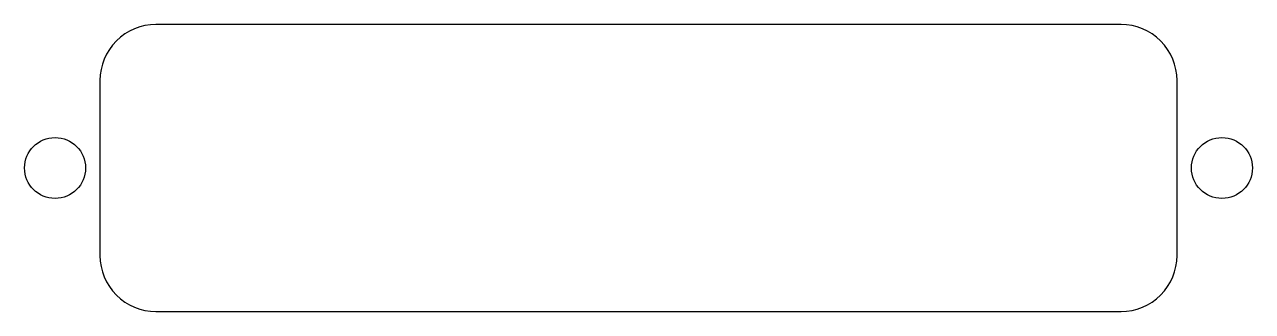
# Model space of a CAD drawing. Header units: millimetres. Extents: x -43.4 to 43.4, y -10.2 to 10.2.
import ezdxf

# ---------------------------------------------------------------- set-up
doc = ezdxf.new("R2010")
doc.units = ezdxf.units.MM
doc.layers.get('0').update_dxf_attribs({"linetype": 'CONTINUOUS'})

msp = doc.modelspace()

# ---------------------------------------------------------------- linework, layer by layer
msp.add_lwpolyline([(-34.138, 10.16, 0.414214), (-38.1, 6.198), (-38.1, -6.198, 0.414214), (-34.138, -10.16), (34.138, -10.16, 0.414214), (38.1, -6.198), (38.1, 6.198, 0.414214), (34.138, 10.16)], format="xyb", close=True)
for centre in [(-41.275, 0), (41.275, 0)]:
    msp.add_circle(centre, 2.159)

doc.saveas('drawing.dxf')
